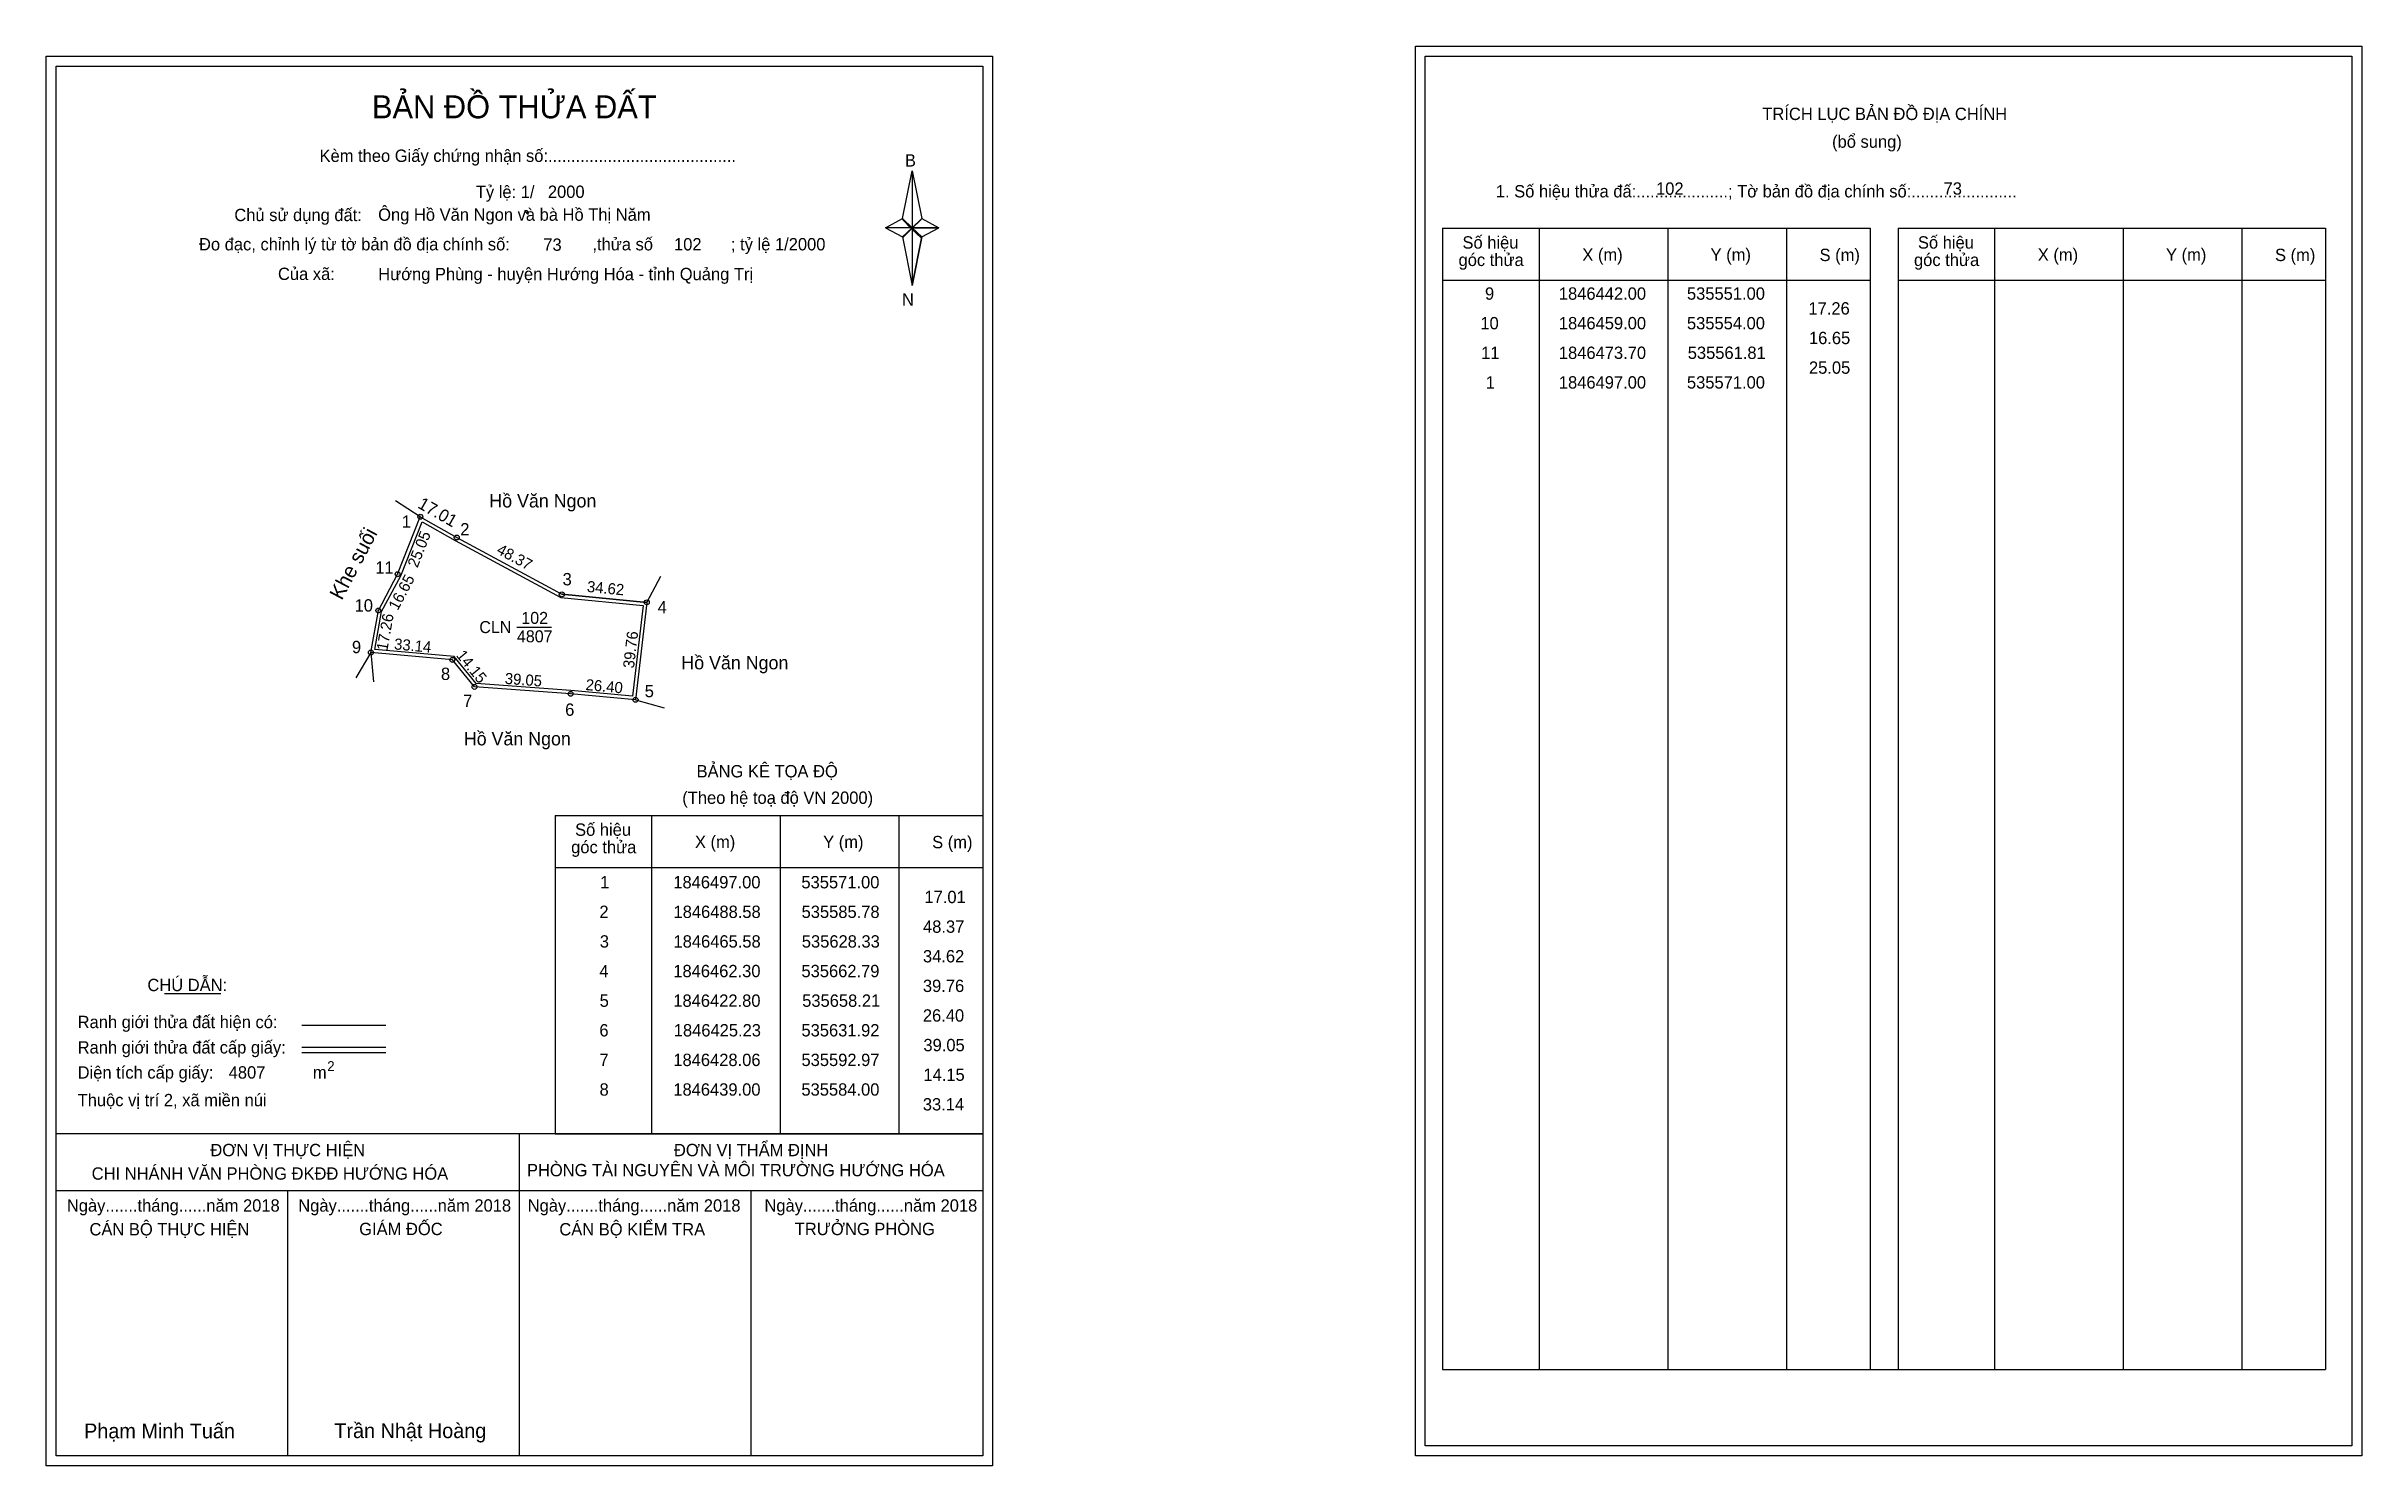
# Model space of a CAD drawing. Extents: x 535419 to 536358, y 1846112 to 1846688.
import ezdxf

# ---------------------------------------------------------------- set-up
doc = ezdxf.new("R2010")
doc.units = 0
for name, color, linetype in [('Level 1', 7, 'Continuous'), ('Level 10', 7, 'Continuous'), ('Level 11', 7, 'Continuous'), ('Level 13', 7, 'Continuous'), ('Level 22', 7, 'Continuous'), ('Level 27', 7, 'Continuous'), ('Level 3', 7, 'Continuous'), ('Level 4', 7, 'Continuous'), ('Level 49', 7, 'Continuous'), ('Level 53', 7, 'Continuous'), ('Level 55', 7, 'Continuous'), ('Level 6', 7, 'Continuous'), ('Level 60', 7, 'Continuous'), ('Level 63', 7, 'Continuous'), ('Level 9', 7, 'Continuous')]:
    doc.layers.add(name, color=color, linetype=linetype)

msp = doc.modelspace()

# ---------------------------------------------------------------- linework, layer by layer
at = {"layer": 'Level 1'}
for p, q in [((535423.49, 1846679.63), (535423.49, 1846679.63)), ((535978.13, 1846683.63), (535978.13, 1846683.63)), ((535766.33, 1846617.86), (535770.27, 1846637.14)), ((535770.27, 1846637.14), (535770.27, 1846614.09)), ((535770.27, 1846637.14), (535774.2, 1846617.86)), ((535759.44, 1846614.09), (535766.33, 1846617.86)), ((535766.33, 1846617.86), (535770.27, 1846614.09)), ((535769.97, 1846613.66), (535766.33, 1846617.42)), ((535770.27, 1846614.09), (535766.33, 1846610.41)), ((535769.97, 1846613.66), (535766.33, 1846609.97)), ((535766.33, 1846609.97), (535769.97, 1846613.66)), ((535766.33, 1846610.41), (535770.27, 1846590.69)), ((535773.91, 1846617.42), (535769.97, 1846613.66)), ((535769.97, 1846613.66), (535773.91, 1846617.42)), ((535773.91, 1846609.97), (535769.97, 1846613.66)), ((535774.2, 1846617.86), (535770.27, 1846614.09)), ((535770.27, 1846614.09), (535770.27, 1846590.69)), ((535770.27, 1846614.09), (535781.09, 1846614.09)), ((535770.27, 1846614.09), (535774.2, 1846610.41)), ((535774.2, 1846610.41), (535770.27, 1846590.69)), ((535774.2, 1846610.41), (535781.09, 1846614.09)), ((535985.2, 1846613.92), (536158.4, 1846613.92)), ((536024.38, 1846151.39), (536024.38, 1846613.92)), ((536076.52, 1846151.39), (536076.52, 1846613.92)), ((536124.47, 1846613.92), (536124.47, 1846151.39)), ((536158.4, 1846613.92), (536158.4, 1846151.39)), ((536169.71, 1846613.92), (536342.92, 1846613.92)), ((536208.89, 1846151.39), (536208.89, 1846613.92)), ((536261.04, 1846151.39), (536261.04, 1846613.92)), ((536308.98, 1846613.92), (536308.98, 1846151.39)), ((536342.92, 1846613.92), (536342.92, 1846151.39)), ((535985.2, 1846592.86), (536158.4, 1846592.86)), ((536169.71, 1846592.86), (536342.92, 1846592.86)), ((535625.68, 1846375.97), (535798.88, 1846375.97)), ((535664.86, 1846246.92), (535664.86, 1846375.97)), ((535717, 1846246.92), (535717, 1846375.97)), ((535764.94, 1846375.97), (535764.94, 1846246.92)), ((535625.68, 1846354.92), (535798.88, 1846354.92)), ((535467.32, 1846303.76), (535490.13, 1846303.76)), ((535523.05, 1846290.95), (535557.08, 1846290.95)), ((535523.05, 1846282.05), (535557.08, 1846282.05)), ((535523.05, 1846279.86), (535557.08, 1846279.86)), ((535637.14, 1846246.92), (535423.48, 1846246.92)), ((535798.88, 1846246.92), (535589.2, 1846246.92)), ((535611.18, 1846116.48), (535611.18, 1846246.92)), ((535625.68, 1846246.92), (535798.88, 1846246.92)), ((535798.88, 1846223.82), (535423.48, 1846223.82)), ((535517.33, 1846116.48), (535517.33, 1846223.82)), ((535705.03, 1846116.48), (535705.03, 1846223.82)), ((535985.2, 1846151.39), (536342.92, 1846151.39)), ((535798.88, 1846116.48), (535798.88, 1846116.48)), ((536353.53, 1846120.48), (536353.53, 1846120.48))]:
    msp.add_line(p, q, dxfattribs=at)
for points in [[(535766.33, 1846617.86), (535770.27, 1846637.14), (535770.27, 1846614.09)], [(535759.44, 1846614.09), (535766.33, 1846610.41), (535770.27, 1846614.09)], [(535770.27, 1846614.09), (535774.2, 1846617.86), (535781.09, 1846614.09)], [(535770.27, 1846614.09), (535770.27, 1846590.69), (535774.2, 1846610.41)]]:
    msp.add_lwpolyline(points, close=True, dxfattribs=at)
at = {"layer": 'Level 10'}
for p, q in [((535662.79, 1846462.3), (535628.33, 1846465.58)), ((535658.21, 1846422.8), (535631.92, 1846425.23))]:
    msp.add_line(p, q, dxfattribs=at)
for points in [[(535571, 1846497), (535585.78, 1846488.58), (535628.33, 1846465.58), (535662.79, 1846462.3), (535658.21, 1846422.8), (535631.92, 1846425.23), (535592.97, 1846428.06), (535584, 1846439), (535551, 1846442), (535554, 1846459), (535561.81, 1846473.7)], [(535571.71, 1846494.98), (535585.1, 1846487.36), (535627.91, 1846464.21), (535661.23, 1846461.04), (535656.98, 1846424.32), (535632.04, 1846426.63), (535593.67, 1846429.41), (535584.71, 1846440.34), (535552.64, 1846443.26), (535555.34, 1846458.54), (535563.08, 1846473.11)]]:
    msp.add_lwpolyline(points, close=True, dxfattribs=at)
at = {"layer": 'Level 11'}
for centre in [(535571, 1846497), (535571, 1846497), (535585.78, 1846488.58), (535561.81, 1846473.7), (535554, 1846459), (535628.33, 1846465.58), (535662.79, 1846462.3), (535551, 1846442), (535584, 1846439), (535592.97, 1846428.06), (535631.92, 1846425.23), (535658.21, 1846422.8)]:
    msp.add_circle(centre, 1, dxfattribs=at)
at = {"layer": 'Level 27'}
for p, q in [((535571, 1846497), (535560.9, 1846503.47)), ((535662.79, 1846462.3), (535668.39, 1846472.91)), ((535551, 1846442), (535544.9, 1846431.66)), ((535551, 1846442), (535552.01, 1846430.04)), ((535658.21, 1846422.8), (535669.76, 1846419.54))]:
    msp.add_line(p, q, dxfattribs=at)
at = {"layer": 'Level 3'}
for p, q in [((535985.2, 1846613.92), (535985.2, 1846151.39)), ((536169.71, 1846613.92), (536169.71, 1846151.39)), ((535625.68, 1846375.97), (535625.68, 1846246.92))]:
    msp.add_line(p, q, dxfattribs=at)
at = {"layer": 'Level 4'}
msp.add_lwpolyline([(535613.32, 1846621.04), (535614.24, 1846621.04), (535614.68, 1846619.61), (535614.54, 1846619.61), (535613.32, 1846621.04)], dxfattribs=at)
at = {"layer": 'Level 63'}
for points in [[(535974.14, 1846687.63), (536357.54, 1846687.63), (536357.54, 1846116.48), (535974.14, 1846116.48)], [(535419.48, 1846683.63), (535802.88, 1846683.63), (535802.88, 1846112.48), (535419.48, 1846112.48)], [(535423.48, 1846679.63), (535798.88, 1846679.63), (535798.88, 1846116.48), (535423.48, 1846116.48)], [(535978.14, 1846683.63), (536353.54, 1846683.63), (536353.54, 1846120.48), (535978.14, 1846120.48)]]:
    msp.add_lwpolyline(points, close=True, dxfattribs=at)
at = {"layer": 'Level 9'}
msp.add_line((535610.14, 1846452.28), (535624.18, 1846452.28), dxfattribs=at)

# ---------------------------------------------------------------- texts
at = {"layer": 'Level 1'}
for s, height, p in [('BẢN ĐỒ THỬA ĐẤT', 9.3313, (535551.42, 1846658.44)), ('TRÍCH LỤC BẢN ĐỒ ĐỊA CHÍNH', 5, (536114.72, 1846657.75)), ('(bổ sung)', 5, (536142.97, 1846646.51)), ('Kèm theo Giấy chứng nhận số:.........................................', 5, (535530.18, 1846640.78)), ('B', 5, (535767.35, 1846638.9)), ('1. Số hiệu thửa đấ:....................; Tờ bản đồ địa chính số:.......................', 5, (536006.75, 1846626.39)), ('Chủ sử dụng đất:', 5, (535495.66, 1846616.79)), ('Đo đạc, chỉnh lý từ tờ bản đồ địa chính số:                  ,thửa số                 ; tỷ lệ 1/2000', 5, (535481.35, 1846604.93)), ('Số hiệu', 5, (535993.23, 1846605.65)), ('Số hiệu', 5, (536177.75, 1846605.65)), ('góc thửa', 5, (535991.64, 1846598.59)), ('X (m)', 5, (536041.79, 1846600.7)), ('Y (m)', 5, (536093.75, 1846600.7)), ('S (m)', 5, (536137.9, 1846600.6)), ('góc thửa', 5, (536176.16, 1846598.59)), ('X (m)', 5, (536226.31, 1846600.7)), ('Y (m)', 5, (536278.26, 1846600.7)), ('S (m)', 5, (536322.42, 1846600.6)), ('Của xã:', 5, (535513.34, 1846592.93)), ('N', 5, (535766.15, 1846582.56)), ('BẢNG KÊ TỌA ĐỘ', 5, (535682.94, 1846391.38)), ('(Theo hệ toạ độ VN 2000)', 5, (535677.14, 1846380.66)), ('góc thửa', 5, (535632.12, 1846360.65)), ('Số hiệu', 5, (535633.71, 1846367.71)), ('X (m)', 5, (535682.27, 1846362.76)), ('Y (m)', 5, (535734.22, 1846362.76)), ('S (m)', 5, (535778.38, 1846362.66)), ('CHÚ DẪN:', 5, (535460.44, 1846304.77)), ('Ranh giới thửa đất hiện có:', 5, (535432.18, 1846289.77)), ('Ranh giới thửa đất cấp giấy:', 5, (535432.18, 1846279.49)), ('Diện tích cấp giấy:', 5, (535432.18, 1846269.33)), ('m', 5, (535527.49, 1846269.37)), ('2', 4, (535533.29, 1846272.39)), ('Thuộc vị trí 2, xã miền núi', 5, (535432.18, 1846258.13)), ('ĐƠN VỊ THỰC HIỆN', 5, (535485.95, 1846237.89)), ('ĐƠN VỊ THẨM ĐỊNH', 5, (535673.76, 1846237.89)), ('CHI NHÁNH VĂN PHÒNG ĐKĐĐ HƯỚNG HÓA', 5, (535437.87, 1846228.37)), ('PHÒNG TÀI NGUYÊN VÀ MÔI TRƯỜNG HƯỚNG HÓA', 5, (535614.21, 1846229.75)), ('Ngày.......tháng......năm 2018', 5, (535427.82, 1846215.42)), ('Ngày.......tháng......năm 2018', 5, (535521.56, 1846215.42)), ('Ngày.......tháng......năm 2018', 5, (535614.51, 1846215.42)), ('Ngày.......tháng......năm 2018', 5, (535710.43, 1846215.42)), ('CÁN BỘ THỰC HIỆN', 5, (535436.98, 1846205.79)), ('GIÁM ĐỐC', 5, (535546.25, 1846205.91)), ('CÁN BỘ KIỂM TRA', 5, (535627.33, 1846205.79)), ('TRƯỞNG PHÒNG', 5, (535722.71, 1846205.91)), ('Phạm Minh Tuấn', 6, (535434.8, 1846123.56)), ('Trần Nhật Hoàng', 6, (535536.19, 1846123.66))]:
    msp.add_text(s, height=height, dxfattribs=at).set_placement(p)
at = {"layer": 'Level 11'}
msp.add_text('Tỷ lệ: 1/', height=5, dxfattribs=at).set_placement((535593.5, 1846626.15))
at = {"layer": 'Level 13'}
for s, p in [('CLN', (535594.92, 1846449.85)), ('4807', (535610.14, 1846446.12)), ('102', (535611.92, 1846453.57))]:
    msp.add_text(s, height=4.86, dxfattribs=at).set_placement(p)
at = {"layer": 'Level 22'}
msp.add_text('Khe suối', height=6, rotation=62.01863, dxfattribs=at).set_placement((535539.2, 1846462.85))
at = {"layer": 'Level 49'}
for s, height, rotation, p in [('17.01', 5, 330.33032, (535569.58, 1846500.86)), ('25.05', 4.5, 68.4747, (535569.83, 1846476.05)), ('48.37', 4.5, 331.60698, (535601.56, 1846482.31)), ('16.65', 4.5, 62.01863, (535561.84, 1846458.73)), ('34.62', 4.5, 354.56281, (535638.37, 1846466.56)), ('17.26', 4.5, 79.99202, (535557.64, 1846442.5)), ('39.76', 4.5, 83.38612, (535657.56, 1846435.39)), ('33.14', 4.5, 354.80557, (535560.24, 1846443.27)), ('14.15', 4.5, 309.34925, (535585.3, 1846440.73)), ('39.05', 4.5, 355.84435, (535605.12, 1846429.28)), ('26.40', 4.5, 354.71912, (535637.83, 1846426.79))]:
    msp.add_text(s, height=height, rotation=rotation, dxfattribs=at).set_placement(p)
at = {"layer": 'Level 53'}
for s, p in [('9', (536002.35, 1846584.94)), ('1846442.00', (536032.28, 1846584.94)), ('535551.00', (536084.17, 1846584.94)), ('17.26', (536133.4, 1846578.94)), ('10', (536000.48, 1846572.94)), ('1846459.00', (536032.28, 1846572.94)), ('535554.00', (536084.17, 1846572.94)), ('16.65', (536133.6, 1846566.94)), ('11', (536000.8, 1846560.94)), ('1846473.70', (536032.28, 1846560.94)), ('535561.81', (536084.49, 1846560.94)), ('1', (536002.64, 1846548.94)), ('1846497.00', (536032.28, 1846548.94)), ('535571.00', (536084.17, 1846548.94)), ('25.05', (536133.6, 1846554.94)), ('1', (535643.87, 1846346.42)), ('1846497.00', (535673.51, 1846346.42)), ('535571.00', (535725.4, 1846346.42)), ('2', (535643.57, 1846334.42)), ('1846488.58', (535673.59, 1846334.42)), ('535585.78', (535725.48, 1846334.42)), ('17.01', (535775.25, 1846340.42)), ('48.37', (535774.68, 1846328.42)), ('3', (535643.73, 1846322.42)), ('1846465.58', (535673.59, 1846322.42)), ('535628.33', (535725.57, 1846322.42)), ('34.62', (535774.65, 1846316.42)), ('4', (535643.55, 1846310.42)), ('1846462.30', (535673.51, 1846310.42)), ('535662.79', (535725.42, 1846310.42)), ('39.76', (535774.63, 1846304.42)), ('5', (535643.66, 1846298.42)), ('1846422.80', (535673.51, 1846298.42)), ('535658.21', (535725.72, 1846298.42)), ('6', (535643.56, 1846286.42)), ('1846425.23', (535673.69, 1846286.42)), ('535631.92', (535725.42, 1846286.42)), ('26.40', (535774.61, 1846292.42)), ('39.05', (535774.83, 1846280.42)), ('7', (535643.58, 1846274.42)), ('1846428.06', (535673.52, 1846274.42)), ('535592.97', (535725.43, 1846274.42)), ('14.15', (535774.83, 1846268.42)), ('8', (535643.63, 1846262.42)), ('1846439.00', (535673.51, 1846262.42)), ('535584.00', (535725.4, 1846262.42)), ('33.14', (535774.6, 1846256.42))]:
    msp.add_text(s, height=5, dxfattribs=at).set_placement(p)
at = {"layer": 'Level 55'}
for s, height, p in [('1', 0.8, (535570.78, 1846497)), ('0', 0.22, (535570.92, 1846496.78)), ('0', 0.22, (535570.92, 1846496.78)), ('0', 0.22, (535570.92, 1846496.78)), ('2', 0.8, (535585.51, 1846488.58)), ('0', 0.22, (535585.7, 1846488.36)), ('11', 0.8, (535561.29, 1846473.7)), ('0', 0.22, (535561.73, 1846473.48)), ('0', 0.22, (535561.73, 1846473.48)), ('10', 0.8, (535553.43, 1846459)), ('3', 0.8, (535628.08, 1846465.58)), ('0', 0.22, (535628.25, 1846465.36)), ('4', 0.8, (535662.51, 1846462.3)), ('0', 0.22, (535662.71, 1846462.08)), ('0', 0.22, (535662.71, 1846462.08)), ('0', 0.22, (535553.92, 1846458.78)), ('0', 0.22, (535553.92, 1846458.78)), ('9', 0.8, (535550.73, 1846442)), ('0', 0.22, (535550.92, 1846441.78)), ('0', 0.22, (535550.92, 1846441.78)), ('0', 0.22, (535550.92, 1846441.78)), ('0', 0.22, (535550.92, 1846441.78)), ('8', 0.8, (535583.74, 1846439)), ('0', 0.22, (535583.92, 1846438.78)), ('0', 0.22, (535583.92, 1846438.78)), ('7', 0.8, (535592.7, 1846428.06)), ('0', 0.22, (535592.89, 1846427.84)), ('0', 0.22, (535592.89, 1846427.84)), ('6', 0.8, (535631.65, 1846425.23)), ('0', 0.22, (535631.84, 1846425.01)), ('0', 0.22, (535631.84, 1846425.01)), ('5', 0.8, (535657.95, 1846422.8)), ('0', 0.22, (535658.13, 1846422.58)), ('0', 0.22, (535658.13, 1846422.58)), ('0', 0.22, (535658.13, 1846422.58))]:
    msp.add_text(s, height=height, dxfattribs=at).set_placement(p)
at = {"layer": 'Level 6'}
for s, p in [('2000', (535622.69, 1846626.19)), ('102', (536071.65, 1846627.47)), ('73', (536188.14, 1846627.51)), ('Ông Hồ Văn Ngon và bà Hồ Thị Năm', (535553.93, 1846616.93)), ('73', (535620.84, 1846604.75)), ('102', (535673.79, 1846604.91)), ('Hướng Phùng - huyện Hướng Hóa - tỉnh Quảng Trị', (535553.96, 1846592.85)), ('4807', (535493.37, 1846269.34))]:
    msp.add_text(s, height=5, dxfattribs=at).set_placement(p)
at = {"layer": 'Level 60'}
for p in [(535598.97, 1846500.77), (535676.76, 1846435.17), (535588.64, 1846404.36)]:
    msp.add_text('Hồ Văn Ngon', height=5.4, dxfattribs=at).set_placement(p)
at = {"layer": 'Level 9'}
for s, p in [('1', (535563.52, 1846492.53)), ('2', (535587.19, 1846489.42)), ('11', (535552.76, 1846473.88)), ('3', (535628.65, 1846469.2)), ('10', (535544.39, 1846458.58)), ('4', (535667.18, 1846457.9)), ('9', (535543.31, 1846441.72)), ('8', (535579.37, 1846430.85)), ('7', (535588.34, 1846419.88)), ('5', (535661.92, 1846423.86)), ('6', (535629.69, 1846416.35))]:
    msp.add_text(s, height=5, dxfattribs=at).set_placement(p)

doc.saveas('drawing.dxf')
